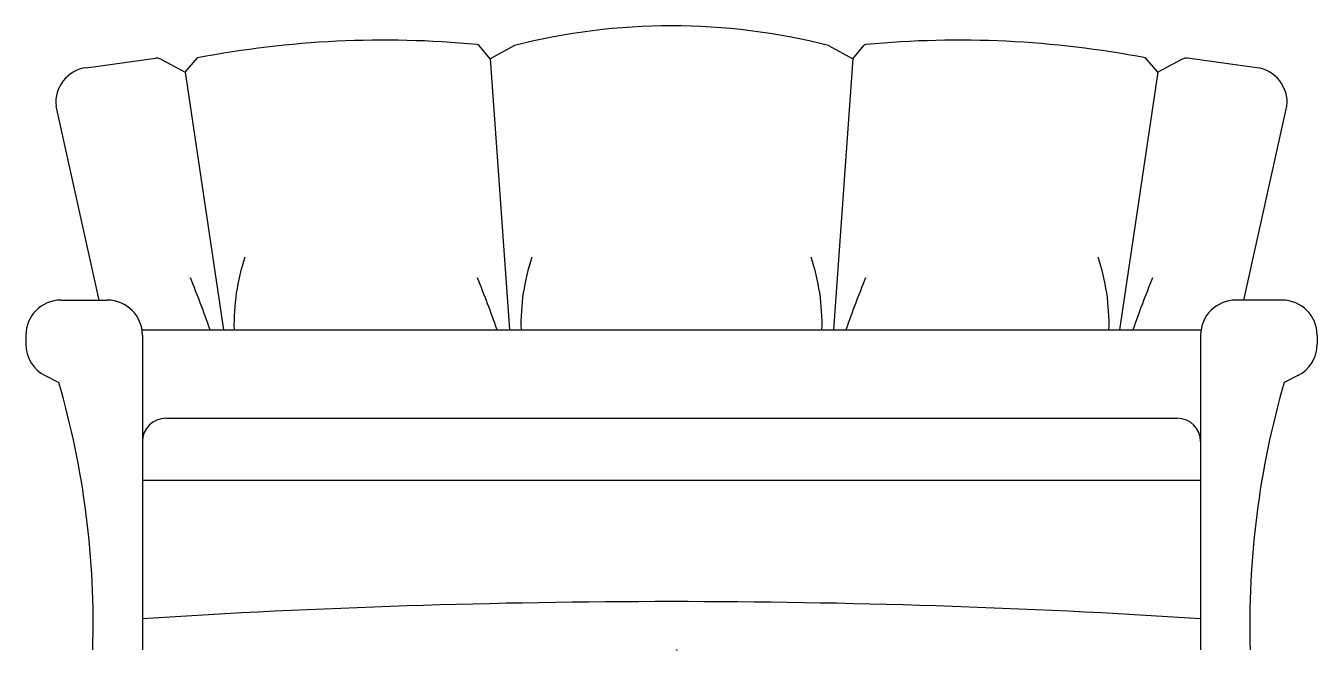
# Model space of a CAD drawing. Header units: millimetres. Extents: x 0 to 2209, y 0 to 1067.
import ezdxf

# ---------------------------------------------------------------- set-up
doc = ezdxf.new("R2010")
doc.units = ezdxf.units.MM
doc.styles.add('DIM_FONT', font='TXT.shx', dxfattribs={"width": 0.8})

msp = doc.modelspace()

# ---------------------------------------------------------------- linework, layer by layer
for p, q in [((794.6, 1011.1), (775.3, 1033.6)), ((836.1, 1033.5), (794.6, 1011.1)), ((1373, 1033.5), (1414.5, 1011.1)), ((1414.5, 1011.1), (1433.8, 1033.6)), ((103.2, 995.7), (221.9, 1011.9)), ((231, 1010.2), (272.6, 987.9)), ((272.6, 987.9), (293.7, 1012.5)), ((794.1, 1011.7), (827.6, 547.7)), ((1415, 1011.7), (1381.5, 547.7)), ((1936.6, 987.9), (1915.4, 1012.5)), ((1978.1, 1010.2), (1936.6, 987.9)), ((2105.9, 995.7), (1987.2, 1011.9)), ((272.6, 987.9), (337.9, 547.7)), ((1936.6, 987.9), (1871.2, 547.7)), ((125.7, 598.2), (51.7, 929.9)), ((2083.4, 598.2), (2157.5, 929.9)), ((60, 598.2), (139.4, 598.2)), ((2149.1, 598.2), (2069.8, 598.2)), ((0, 538.2), (0, 522.8)), ((199.4, 547.7), (2009.8, 547.7)), ((199.4, 538.2), (199.4, 0)), ((2009.8, 538.2), (2009.8, 0)), ((2209.1, 538.2), (2209.1, 522.8)), ((33.2, 469.1), (56.4, 457.5)), ((2175.9, 469.1), (2152.7, 457.5)), ((239.4, 396.2), (1969.8, 396.2)), ((199.4, 290.5), (2009.8, 290.5))]:
    msp.add_line(p, q)
for centre, radius, start, end in [((1104.6, -13.8), 1081.1, 75.6239, 104.3761), ((612.9, -655.4), 1698.2, 84.6258, 100.8346), ((1596.2, -655.4), 1698.2, 79.1654, 95.3742), ((771.5, 1030.4), 5, 40.6204, 84.6258), ((1437.6, 1030.4), 5, 95.3742, 139.3796), ((111.3, 936.3), 60, 97.7448, 186.1235), ((223.9, 997), 15, 61.7154, 97.7448), ((1985.2, 997), 15, 82.2552, 118.2846), ((2097.8, 936.3), 60, 353.8765, 82.2552), ((715.1, 557), 359, 161.3964, 181.4855), ((1206, 557), 359, 161.3964, 181.4855), ((1003.1, 557), 359, 358.5145, 18.6036), ((1494.1, 557), 359, 358.5145, 18.6036), ((-2299.5, -389.6), 2777.7, 19.7199, 21.6734), ((-1808.5, -389.6), 2777.7, 19.7199, 21.6734), ((4017.6, -389.6), 2777.7, 158.3266, 160.2801), ((4508.6, -389.6), 2777.7, 158.3266, 160.2801), ((60, 538.2), 60, 90, 180), ((139.4, 538.2), 60, 0, 90), ((2069.8, 538.2), 60, 90, 180), ((2149.1, 538.2), 60, 0, 90), ((60, 522.8), 60, 180, 243.4504), ((2149.1, 522.8), 60, 296.5496, 0), ((-1363.8, 44.6), 1479, 358.2712, 16.2108), ((3572.9, 44.6), 1479, 163.7892, 181.7288), ((239.4, 356.2), 40, 90, 180), ((1969.8, 356.2), 40, 0, 90), ((1104.6, -13870.1), 13952.7, 86.28025, 93.71975)]:
    msp.add_arc(centre, radius, start, end)

# ---------------------------------------------------------------- texts
at = {"style": 'DIM_FONT', "width": 0.8, "flags": 9}
for tag, s in [('YSIZE', '1067'), ('XSIZE', '2209')]:
    msp.add_attdef(tag, (1112.8, -0.4), s, height=0.5, dxfattribs=at)

doc.saveas('drawing.dxf')
